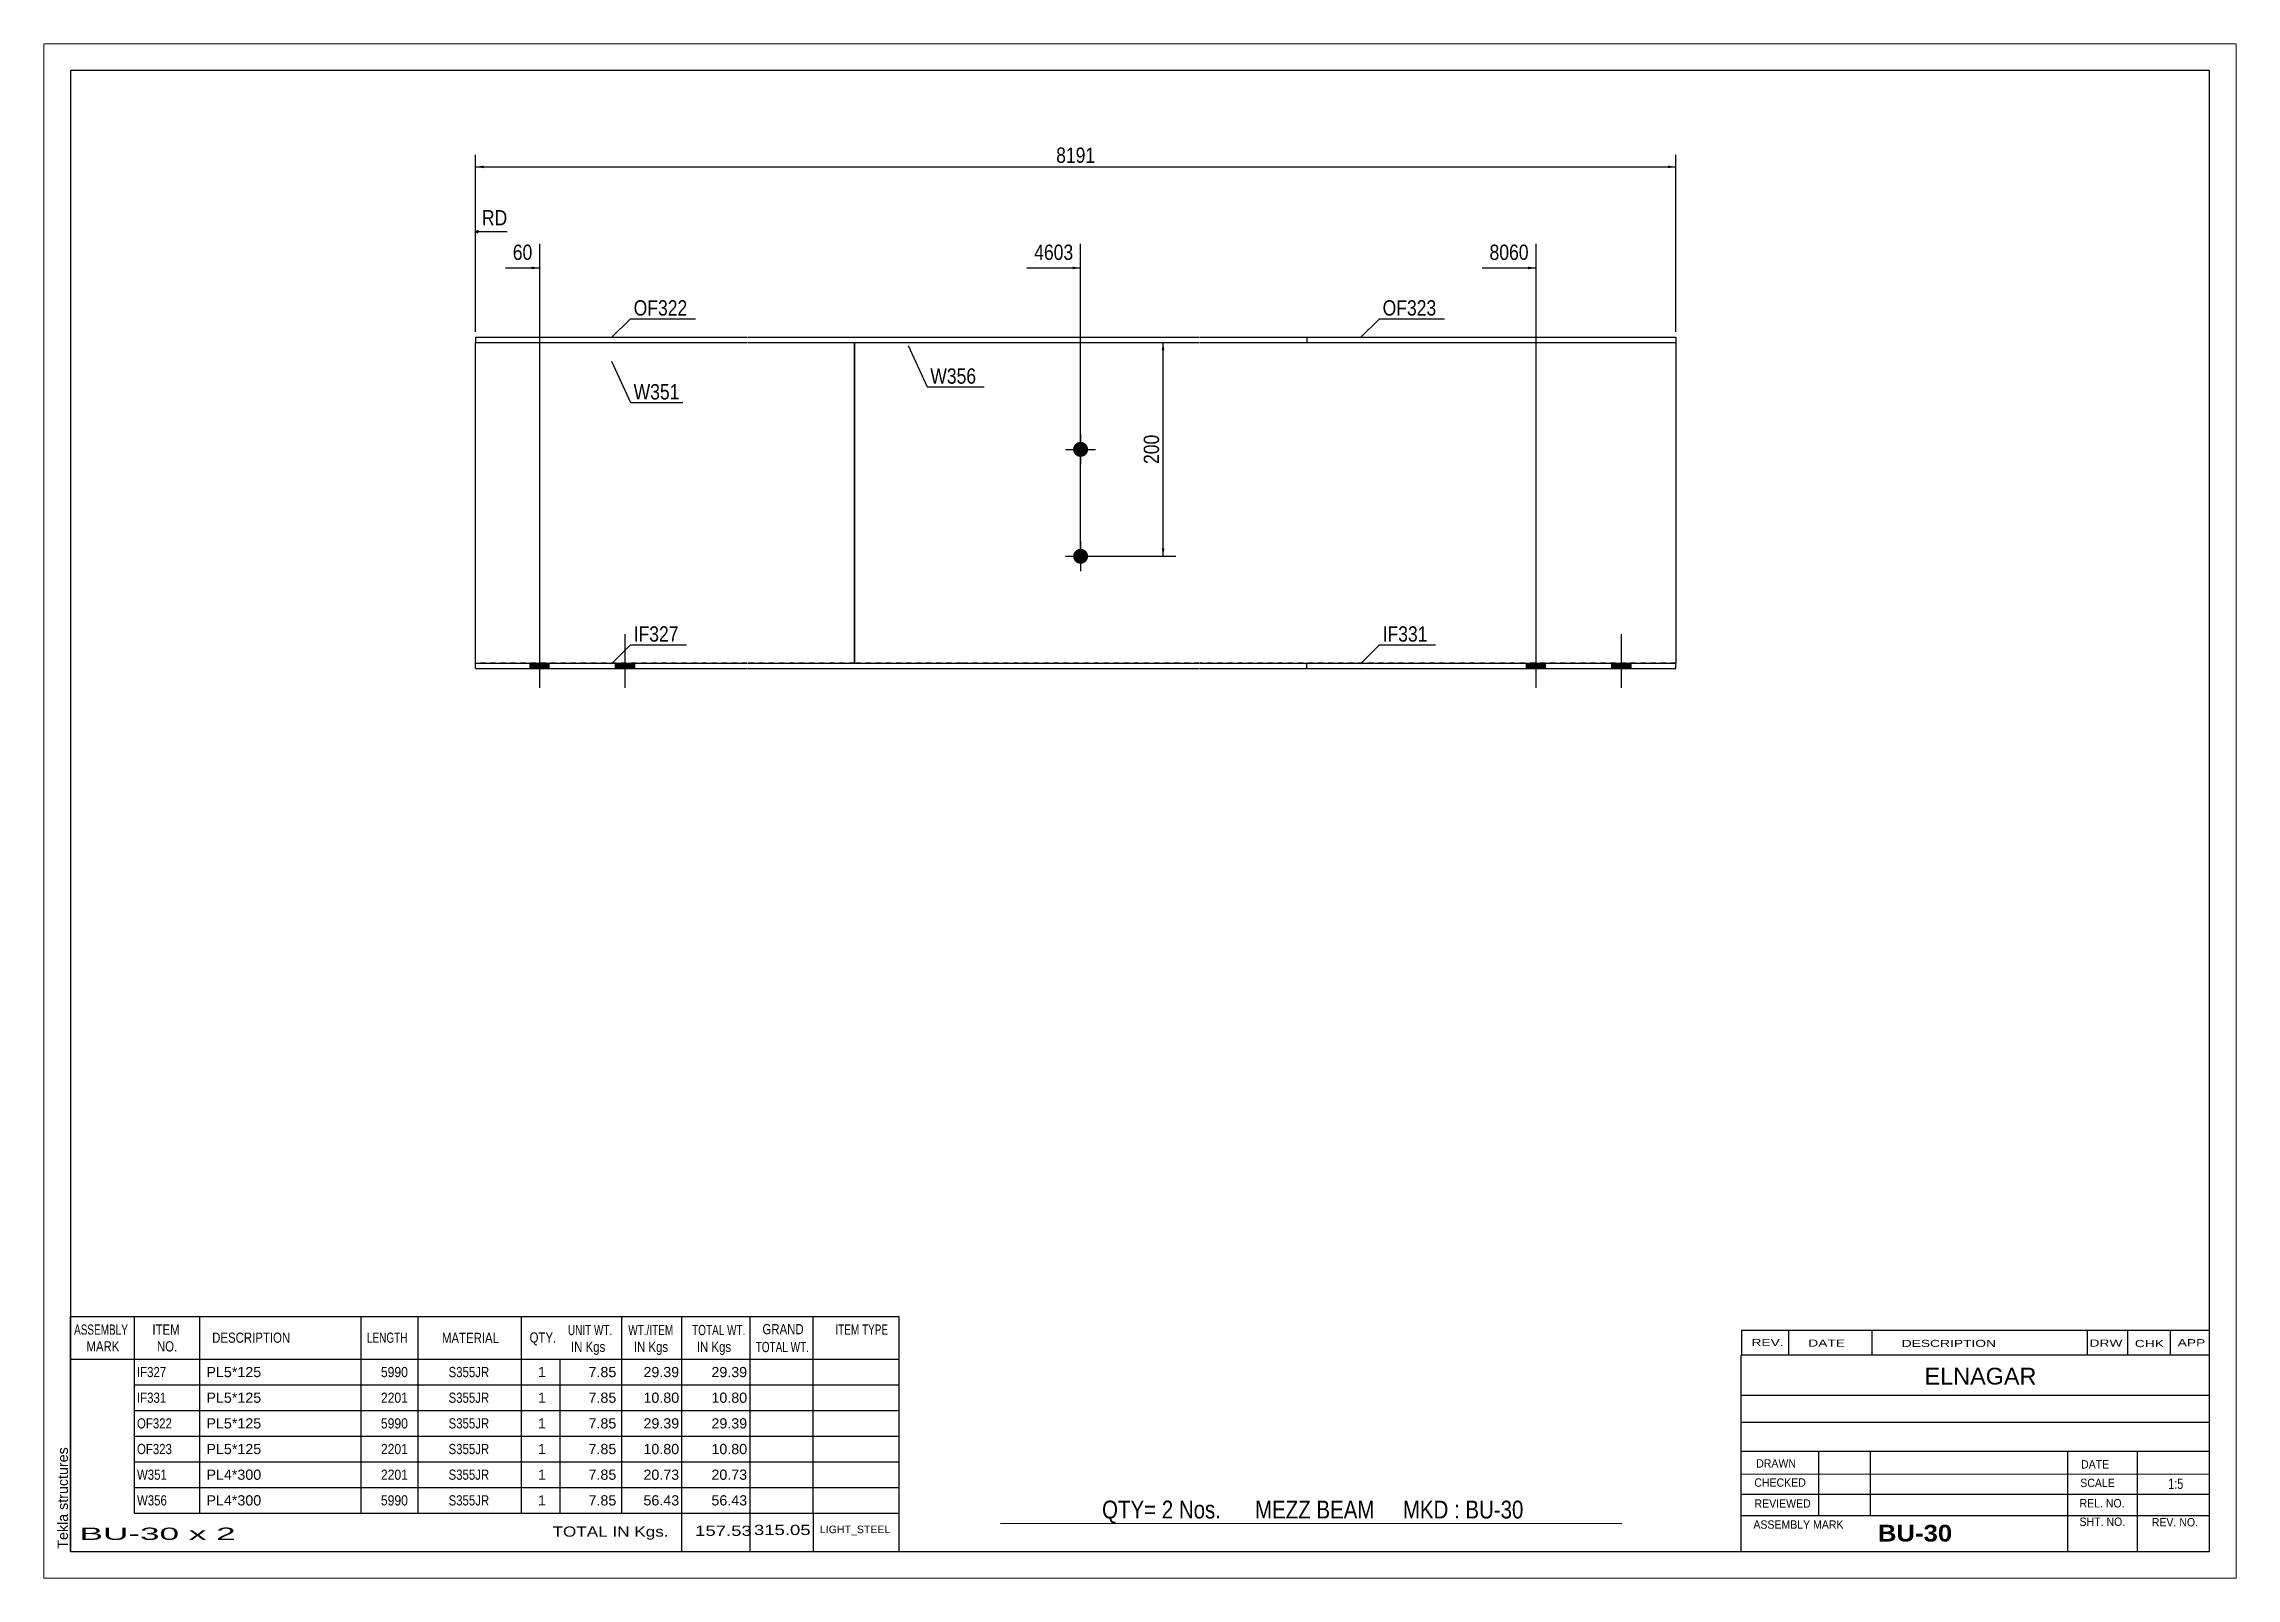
# Paper-space layout 'Layout1' of a CAD drawing. Header units: millimetres. Extents: x 0 to 410, y 0 to 287.
# The model-space entities are those that its viewports show. They can reach past a viewport. Long polylines and large blocks are cut down to what shows.
import ezdxf

# ---------------------------------------------------------------- set-up
doc = ezdxf.new("R2010")
doc.units = ezdxf.units.MM
doc.linetypes.add('DXK_LINE_DOT1', pattern=[1.8814, 0.9407, -0.9407])
doc.layers.add('Viewport layer', color=7, linetype='Continuous', plot=False)
doc.styles.add('Arial', font='ARIAL.TTF', dxfattribs={"height": 0.2})
doc.styles.add('Arial Bold', font='ARIALBD.TTF', dxfattribs={"height": 0.2})
doc.styles.add('Arial Narrow', font='ARIALN.TTF', dxfattribs={"height": 0.2})

# ---------------------------------------------------------------- blocks, each defined once
blk = doc.blocks.new('Unknown-627209956-1211')
at = {"color": 5, "linetype": 'Continuous'}
for p, q in [((324.27, 80.84), (-75.73, 80.84)), ((-75.73, 80.84), (-75.73, -196.16)), ((324.27, -196.16), (324.27, 80.84)), ((-75.73, -196.16), (324.27, -196.16))]:
    blk.add_line(p, q, dxfattribs=at)
at = {"color": 174, "linetype": 'Continuous', "style": 'Arial'}
blk.add_text('Tekla structures', height=1.9102, rotation=90, dxfattribs=at).set_placement((-76.23, -195.66))
blk = doc.blocks.new('Part-627209956-4974 - 1232')
at = {"color": 2, "linetype": 'Continuous'}
for p, q in [((0, -31), (0, -30)), ((0, -30), (50.77, -30)), ((0, -31), (50.77, -31)), ((50.87, -30), (90.87, -30)), ((50.87, -31), (90.87, -31)), ((90.97, -30), (135.36, -30)), ((90.97, -31), (135.36, -31)), ((135.46, -30), (155.46, -30)), ((135.46, -31), (155.46, -31)), ((155.46, -31), (155.46, -30))]:
    blk.add_line(p, q, dxfattribs=at)
blk = doc.blocks.new('Part-627209956-4969 - 1232')
at = {"color": 2, "linetype": 'Continuous'}
for p, q in [((0, 31), (0, 30)), ((0, 31), (50.77, 31)), ((0, 30), (50.77, 30)), ((50.87, 31), (90.87, 31)), ((50.87, 30), (90.87, 30)), ((90.97, 31), (135.36, 31)), ((90.97, 30), (135.36, 30)), ((135.46, 31), (155.46, 31)), ((135.46, 30), (155.46, 30)), ((155.46, 31), (155.46, 30))]:
    blk.add_line(p, q, dxfattribs=at)
blk = doc.blocks.new('Bolt-627209956-4979 - 1232')
at = {"linetype": 'Continuous'}
for points in [[(114.56, 9.98, -1), (111.76, 9.98, -1)], [(114.56, -10.02, -1), (111.76, -10.02, -1)]]:
    blk.add_hatch(color=3, dxfattribs=at).paths.add_polyline_path(points)
at = {"color": 3, "linetype": 'Continuous'}
for p, q in [((113.16, 12.78), (113.16, 7.18)), ((110.36, 9.98), (115.96, 9.98)), ((113.16, -7.22), (113.16, -12.82)), ((110.36, -10.02), (115.96, -10.02))]:
    blk.add_line(p, q, dxfattribs=at)
blk = doc.blocks.new('Part-627209956-4971 - 1232')
at = {"color": 2, "linetype": 'Continuous'}
for p, q in [((155.46, 31), (155.46, 30)), ((155.46, 31), (175.46, 31)), ((155.46, 30), (175.46, 30)), ((175.56, 31), (224.49, 31)), ((175.56, 30), (224.49, 30)), ((224.49, 31), (224.49, 30))]:
    blk.add_line(p, q, dxfattribs=at)
blk = doc.blocks.new('Part-627209956-4973 - 1232')
at = {"color": 2, "linetype": 'Continuous'}
for p, q in [((70.87, -30), (70.87, 30)), ((224.49, 30), (224.49, -30))]:
    blk.add_line(p, q, dxfattribs=at)
at = {"color": 7, "linetype": 'DXK_LINE_DOT1'}
for p, q in [((70.87, 30), (90.87, 30)), ((90.97, 30), (135.36, 30)), ((135.46, 30), (175.46, 30)), ((175.56, 30), (224.49, 30)), ((90.87, -30), (70.87, -30)), ((135.36, -30), (90.97, -30)), ((175.46, -30), (135.46, -30)), ((224.49, -30), (175.56, -30))]:
    blk.add_line(p, q, dxfattribs=at)
blk = doc.blocks.new('Part-627209956-4976 - 1232')
at = {"color": 2, "linetype": 'Continuous'}
for p, q in [((155.46, -31), (155.46, -30)), ((155.46, -30), (175.46, -30)), ((155.46, -31), (175.46, -31)), ((175.56, -30), (224.49, -30)), ((175.56, -31), (224.49, -31)), ((224.49, -31), (224.49, -30))]:
    blk.add_line(p, q, dxfattribs=at)
blk = doc.blocks.new('Part-627209956-4978 - 1232')
at = {"color": 2, "linetype": 'Continuous'}
for p, q in [((0, -30), (0, 30)), ((70.87, 30), (70.87, -30))]:
    blk.add_line(p, q, dxfattribs=at)
at = {"color": 7, "linetype": 'DXK_LINE_DOT1'}
for p, q in [((0, 30), (50.77, 30)), ((50.87, 30), (70.87, 30)), ((50.77, -30), (0, -30)), ((70.87, -30), (50.87, -30))]:
    blk.add_line(p, q, dxfattribs=at)
blk = doc.blocks.new('Bolt-627209956-4980 - 1232')
at = {"linetype": 'Continuous'}
for points in [[(10.2, -31), (13.8, -31), (13.8, -30), (10.2, -30)], [(10.2, -31), (13.8, -31), (13.8, -30), (10.2, -30)], [(26.2, -31), (29.8, -31), (29.8, -30), (26.2, -30)], [(26.2, -31), (29.8, -31), (29.8, -30), (26.2, -30)]]:
    blk.add_hatch(color=3, dxfattribs=at).paths.add_polyline_path(points)
at = {"color": 3, "linetype": 'Continuous'}
for p, q in [((12, -34.6), (12, -24.6)), ((12, -34.6), (12, -24.6)), ((28, -34.6), (28, -24.6)), ((28, -34.6), (28, -24.6)), ((10.2, -31), (10.2, -30)), ((10.2, -31), (10.2, -30)), ((13.8, -31), (13.8, -30)), ((13.8, -31), (13.8, -30)), ((26.2, -31), (26.2, -30)), ((26.2, -31), (26.2, -30)), ((29.8, -31), (29.8, -30)), ((29.8, -31), (29.8, -30))]:
    blk.add_line(p, q, dxfattribs=at)
blk = doc.blocks.new('Bolt-627209956-4982 - 1232')
at = {"linetype": 'Continuous'}
for points in [[(200.13, -30), (196.53, -30), (196.53, -31), (200.13, -31)], [(200.13, -30), (196.53, -30), (196.53, -31), (200.13, -31)], [(216.13, -30), (212.53, -30), (212.53, -31), (216.13, -31)], [(216.13, -30), (212.53, -30), (212.53, -31), (216.13, -31)]]:
    blk.add_hatch(color=3, dxfattribs=at).paths.add_polyline_path(points)
at = {"color": 3, "linetype": 'Continuous'}
for p, q in [((198.33, -34.6), (198.33, -24.6)), ((198.33, -34.6), (198.33, -24.6)), ((214.33, -34.6), (214.33, -24.6)), ((214.33, -34.6), (214.33, -24.6)), ((196.53, -31), (196.53, -30)), ((196.53, -31), (196.53, -30)), ((200.13, -31), (200.13, -30)), ((200.13, -31), (200.13, -30)), ((212.53, -31), (212.53, -30)), ((212.53, -31), (212.53, -30)), ((216.13, -31), (216.13, -30)), ((216.13, -31), (216.13, -30))]:
    blk.add_line(p, q, dxfattribs=at)
blk = doc.blocks.new('StraightDimension-627209956-5349 - 1232')
at = {"linetype": 'Continuous'}
blk.add_hatch(color=7, dxfattribs=at).paths.add_polyline_path([(111.66, 44.17), (113.16, 43.92), (111.66, 43.67)])
at = {"color": 7, "linetype": 'Continuous'}
for p, q in [((113.16, -9.02), (113.16, 48.42)), ((103.1, 43.92), (113.16, 43.92))]:
    blk.add_line(p, q, dxfattribs=at)
at = {"color": 0}
blk.add_wipeout([(112.39, 44.82), (112.39, 49.02), (103.88, 49.02), (103.88, 44.82)], dxfattribs=at)
at = {"color": 3, "style": 'Arial Narrow'}
blk.add_text('4603', height=2.863, dxfattribs=at).set_placement((104.48, 45.42))
blk = doc.blocks.new('StraightDimension-627209956-5254 - 1232')
at = {"linetype": 'Continuous'}
for points in [[(1.5, 62.58), (0, 62.83), (1.5, 63.08)], [(222.99, 63.08), (224.49, 62.83), (222.99, 62.58)]]:
    blk.add_hatch(color=7, dxfattribs=at).paths.add_polyline_path(points)
at = {"color": 7, "linetype": 'Continuous'}
for p, q in [((0, 32), (0, 65.08)), ((0, 62.83), (224.49, 62.83)), ((224.49, 32), (224.49, 65.08))]:
    blk.add_line(p, q, dxfattribs=at)
at = {"color": 0}
blk.add_wipeout([(116.5, 62.98), (116.5, 67.18), (107.99, 67.18), (107.99, 62.98)], dxfattribs=at)
at = {"color": 3, "style": 'Arial Narrow'}
blk.add_text('8191', height=2.863, dxfattribs=at).set_placement((108.59, 63.58))
blk = doc.blocks.new('StraightDimension-627209956-5348 - 1232')
at = {"linetype": 'Continuous'}
blk.add_hatch(color=7, dxfattribs=at).paths.add_polyline_path([(196.83, 44.17), (198.33, 43.92), (196.83, 43.67)])
at = {"color": 7, "linetype": 'Continuous'}
for p, q in [((198.33, -26.3), (198.33, 48.42)), ((188.27, 43.92), (198.33, 43.92))]:
    blk.add_line(p, q, dxfattribs=at)
at = {"color": 0}
blk.add_wipeout([(197.55, 44.82), (197.55, 49.02), (189.04, 49.02), (189.04, 44.82)], dxfattribs=at)
at = {"color": 3, "style": 'Arial Narrow'}
blk.add_text('8060', height=2.863, dxfattribs=at).set_placement((189.64, 45.42))
blk = doc.blocks.new('StraightDimension-627209956-5350 - 1232')
at = {"linetype": 'Continuous'}
blk.add_hatch(color=7, dxfattribs=at).paths.add_polyline_path([(10.5, 44.17), (12, 43.92), (10.5, 43.67)])
at = {"color": 7, "linetype": 'Continuous'}
for p, q in [((12, -26.3), (12, 48.42)), ((5.59, 43.92), (12, 43.92))]:
    blk.add_line(p, q, dxfattribs=at)
at = {"color": 0, "linetype": 'Continuous'}
blk.add_wipeout([(6.53, 51.27), (6.53, 55.47), (0.59, 55.47), (0.59, 51.27)], dxfattribs=at)
at = {"color": 7, "linetype": 'Continuous'}
for p, q in [((0, 32), (0, 55.17)), ((0.5, 50.92), (0, 50.67)), ((0.5, 50.42), (0, 50.67))]:
    blk.add_line(p, q, dxfattribs=at)
at = {"color": 3, "linetype": 'Continuous', "style": 'Arial Narrow'}
blk.add_text('RD', height=2.863, dxfattribs=at).set_placement((1.19, 51.87))
at = {"color": 0}
blk.add_wipeout([(11.22, 44.82), (11.22, 49.02), (6.37, 49.02), (6.37, 44.82)], dxfattribs=at)
at = {"color": 7, "linetype": 'Continuous'}
blk.add_line((5.93, 50.67), (0, 50.67), dxfattribs=at)
at = {"color": 3, "style": 'Arial Narrow'}
blk.add_text('60', height=2.863, dxfattribs=at).set_placement((6.97, 45.42))
blk = doc.blocks.new('StraightDimension-627209956-5382 - 1232')
at = {"linetype": 'Continuous'}
for points in [[(128.33, 28.5), (128.58, 30), (128.83, 28.5)], [(128.83, -8.52), (128.58, -10.02), (128.33, -8.52)]]:
    blk.add_hatch(color=7, dxfattribs=at).paths.add_polyline_path(points)
at = {"color": 7, "linetype": 'Continuous'}
for p, q in [((114.16, 30), (130.98, 30)), ((128.58, -10.02), (128.58, 30)), ((114.16, -10.02), (130.98, -10.02))]:
    blk.add_line(p, q, dxfattribs=at)
at = {"color": 0}
blk.add_wipeout([(128.43, 13.33), (124.23, 13.33), (124.23, 6.65), (128.43, 6.65)], dxfattribs=at)
at = {"color": 3, "style": 'Arial Narrow'}
blk.add_text('200', height=2.863, rotation=90.0002, dxfattribs=at).set_placement((127.83, 7.25))
blk = doc.blocks.new('CBS_BOM-627209956-5421')
at = {"color": 7, "linetype": 'Continuous'}
for p, q in [((-75.76, -160.2), (-75.76, -152.2)), ((-75.76, -152.2), (79.16, -152.2)), ((-63.76, -160.2), (-63.76, -152.2)), ((-51.57, -160.2), (-51.57, -152.2)), ((-21.41, -160.2), (-21.41, -152.2)), ((-10.73, -160.2), (-10.73, -152.2)), ((8.59, -160.2), (8.59, -152.2)), ((27.39, -160.2), (27.39, -152.2)), ((38.6, -160.2), (38.6, -152.2)), ((51.39, -160.2), (51.39, -152.2)), ((63.14, -160.2), (63.14, -152.2)), ((79.16, -152.2), (79.16, -160.19)), ((-75.76, -160.2), (79.16, -160.2)), ((-75.76, -165), (-75.76, -160.2)), ((-63.76, -165), (-63.76, -160.2)), ((-51.57, -165), (-51.57, -160.2)), ((-21.41, -165), (-21.41, -160.2)), ((-10.73, -165), (-10.73, -160.2)), ((8.59, -165), (8.59, -160.2)), ((15.85, -165), (15.85, -160.2)), ((27.39, -165), (27.39, -160.2)), ((38.6, -165), (38.6, -160.2)), ((51.39, -165), (51.39, -160.2)), ((63.15, -165), (63.15, -160.2)), ((79.16, -160.2), (79.16, -165)), ((-75.76, -169.8), (-75.76, -165)), ((-63.76, -165), (79.16, -165)), ((-63.76, -169.8), (-63.76, -165)), ((-51.57, -169.8), (-51.57, -165)), ((-21.41, -169.8), (-21.41, -165)), ((-10.73, -169.8), (-10.73, -165)), ((8.59, -169.8), (8.59, -165)), ((15.85, -169.8), (15.85, -165)), ((27.39, -169.8), (27.39, -165)), ((38.6, -169.8), (38.6, -165)), ((51.39, -169.8), (51.39, -165)), ((63.15, -169.8), (63.15, -165)), ((79.16, -165), (79.16, -169.8)), ((-75.76, -174.6), (-75.76, -169.8)), ((-63.76, -169.8), (79.16, -169.8)), ((-63.76, -174.6), (-63.76, -169.8)), ((-51.57, -174.6), (-51.57, -169.8)), ((-21.41, -174.6), (-21.41, -169.8)), ((-10.73, -174.6), (-10.73, -169.8)), ((8.59, -174.6), (8.59, -169.8)), ((15.85, -174.6), (15.85, -169.8)), ((27.39, -174.6), (27.39, -169.8)), ((38.6, -174.6), (38.6, -169.8)), ((51.39, -174.6), (51.39, -169.8)), ((63.15, -174.6), (63.15, -169.8)), ((79.16, -169.8), (79.16, -174.6)), ((-75.76, -179.4), (-75.76, -174.6)), ((-63.76, -174.6), (79.16, -174.6)), ((-63.76, -179.4), (-63.76, -174.6)), ((-51.57, -179.4), (-51.57, -174.6)), ((-21.41, -179.4), (-21.41, -174.6)), ((-10.73, -179.4), (-10.73, -174.6)), ((8.59, -179.4), (8.59, -174.6)), ((15.85, -179.4), (15.85, -174.6)), ((27.39, -179.4), (27.39, -174.6)), ((38.6, -179.4), (38.6, -174.6)), ((51.39, -179.4), (51.39, -174.6)), ((63.15, -179.4), (63.15, -174.6)), ((79.16, -174.6), (79.16, -179.4)), ((-75.76, -184.2), (-75.76, -179.4)), ((-63.76, -179.4), (79.16, -179.4)), ((-63.76, -184.2), (-63.76, -179.4)), ((-51.57, -184.2), (-51.57, -179.4)), ((-21.41, -184.2), (-21.41, -179.4)), ((-10.73, -184.2), (-10.73, -179.4)), ((8.59, -184.2), (8.59, -179.4)), ((15.85, -184.2), (15.85, -179.4)), ((27.39, -184.2), (27.39, -179.4)), ((38.6, -184.2), (38.6, -179.4)), ((51.39, -184.2), (51.39, -179.4)), ((63.15, -184.2), (63.15, -179.4)), ((79.16, -179.4), (79.16, -184.2)), ((-75.76, -189), (-75.76, -184.2)), ((-63.76, -184.2), (79.16, -184.2)), ((-63.76, -189), (-63.76, -184.2)), ((-51.57, -189), (-51.57, -184.2)), ((-21.41, -189), (-21.41, -184.2)), ((-10.73, -189), (-10.73, -184.2)), ((8.59, -189), (8.59, -184.2)), ((15.85, -189), (15.85, -184.2)), ((27.39, -189), (27.39, -184.2)), ((38.6, -189), (38.6, -184.2)), ((51.39, -189), (51.39, -184.2)), ((63.15, -189), (63.15, -184.2)), ((79.16, -184.2), (79.16, -189)), ((-75.76, -196.2), (-75.76, -189.02)), ((-63.76, -189), (79.16, -189)), ((38.6, -196.2), (38.6, -189.02)), ((51.39, -196.2), (51.39, -189.02)), ((63.19, -196.2), (63.19, -189.02)), ((79.16, -189), (79.16, -196.2)), ((-75.76, -196.2), (79.16, -196.2))]:
    blk.add_line(p, q, dxfattribs=at)
at = {"color": 3, "linetype": 'Continuous', "style": 'Arial'}
for s, height, width, p in [('ASSEMBLY', 1.91, 0.7, (-75.08, -155.62)), ('ITEM', 1.91, 0.8, (-60.43, -155.62)), ('DESCRIPTION', 1.9102, 0.8, (-49.25, -157.13)), ('LENGTH', 1.91, 0.7, (-20.3, -157.13)), ('MATERIAL', 1.91, 0.8, (-6.28, -157.17)), ('QTY.', 1.91, 0.8, (10.11, -157.1)), ('UNIT WT.', 1.91, 0.7, (17.28, -155.7)), ('WT./ITEM', 1.91, 0.7, (28.57, -155.7)), ('TOTAL WT.', 1.91, 0.7, (40.51, -155.7)), ('GRAND', 1.91, 0.8, (53.66, -155.54)), ('ITEM TYPE', 1.91, 0.7, (67.3, -155.62)), ('MARK', 1.91, 0.8, (-72.76, -158.76)), ('NO.', 1.91, 0.8, (-59.58, -158.76)), ('IN Kgs', 1.91, 0.8, (17.86, -158.84)), ('IN Kgs', 1.91, 0.8, (29.61, -158.84)), ('IN Kgs', 1.91, 0.8, (41.4, -158.84)), ('TOTAL WT.', 1.91, 0.7, (52.4, -158.88))]:
    blk.add_text(s, height=height, dxfattribs=dict(at, width=width)).set_placement(p)
at = {"color": 7, "linetype": 'Continuous', "style": 'Arial'}
for s, width, p in [('IF327', 0.8, (-63.31, -163.56)), ('5990', 0.85, (-17.69, -163.56)), ('S355JR', 0.8, (-5.04, -163.56)), ('IF331', 0.8, (-63.31, -168.36)), ('2201', 0.85, (-17.69, -168.36)), ('S355JR', 0.8, (-5.04, -168.36)), ('OF322', 0.8, (-63.31, -173.16)), ('5990', 0.85, (-17.69, -173.16)), ('S355JR', 0.8, (-5.04, -173.16)), ('OF323', 0.8, (-63.31, -177.96)), ('2201', 0.85, (-17.69, -177.96)), ('S355JR', 0.8, (-5.04, -177.96)), ('W351', 0.8, (-63.31, -182.76)), ('2201', 0.85, (-17.69, -182.76)), ('S355JR', 0.8, (-5.04, -182.76)), ('W356', 0.8, (-63.31, -187.56)), ('5990', 0.85, (-17.69, -187.56)), ('S355JR', 0.8, (-5.04, -187.56))]:
    blk.add_text(s, height=1.91, dxfattribs=dict(at, width=width)).set_placement(p)
for s, p in [('PL5*125', (-50.32, -163.56)), ('1', (11.68, -163.56)), ('7.85', (21.14, -163.56)), ('29.39', (31.41, -163.56)), ('29.39', (44.12, -163.56)), ('PL5*125', (-50.32, -168.36)), ('1', (11.68, -168.36)), ('7.85', (21.14, -168.36)), ('10.80', (31.41, -168.36)), ('10.80', (44.12, -168.36)), ('PL5*125', (-50.32, -173.16)), ('1', (11.68, -173.16)), ('7.85', (21.14, -173.16)), ('29.39', (31.41, -173.16)), ('29.39', (44.12, -173.16)), ('PL5*125', (-50.32, -177.96)), ('1', (11.68, -177.96)), ('7.85', (21.14, -177.96)), ('10.80', (31.41, -177.96)), ('10.80', (44.12, -177.96)), ('PL4*300', (-50.32, -182.76)), ('1', (11.68, -182.76)), ('7.85', (21.14, -182.76)), ('20.73', (31.41, -182.76)), ('20.73', (44.12, -182.76)), ('PL4*300', (-50.32, -187.56)), ('1', (11.68, -187.56)), ('7.85', (21.14, -187.56)), ('56.43', (31.41, -187.56)), ('56.43', (44.12, -187.56))]:
    blk.add_text(s, height=1.91, dxfattribs=at).set_placement(p)
at = {"color": 6, "linetype": 'Continuous', "style": 'Arial'}
for s, height, width, p in [('BU-30 x 2', 2.292, 2.05, (-74.04, -194)), ('TOTAL IN Kgs.', 1.9102, 1.2, (14.4, -193.4)), ('157.53', 1.91, 1.3, (41.06, -193.25)), ('315.05', 1.91, 1.3, (52.06, -193.09))]:
    blk.add_text(s, height=height, dxfattribs=dict(at, width=width)).set_placement(p)
blk.add_text('LIGHT_STEEL', height=1.4135, dxfattribs=at).set_placement((64.41, -192.74))
blk = doc.blocks.new('CBS_CALLOFF-627209956-5422')
at = {"color": 7, "linetype": 'Continuous'}
blk.add_line((98.15, -190.9), (214.38, -190.91), dxfattribs=at)
at = {"color": 3, "linetype": 'Continuous', "style": 'Arial Narrow'}
blk.add_text('QTY= 2 Nos.      MEZZ BEAM     MKD : BU-30', height=3.3405, dxfattribs=at).set_placement((117.18, -190))
blk = doc.blocks.new('CBS_NAME_BLOG-627209956-5423')
at = {"color": 7, "linetype": 'Continuous'}
for p, q in [((236.68, -196.12), (236.67, -159.42)), ((236.68, -159.41), (324.19, -159.41)), ((236.68, -166.95), (324.2, -166.95)), ((236.75, -172), (324.27, -172)), ((236.68, -177.38), (324.19, -177.38)), ((251.2, -189.48), (251.2, -177.38)), ((260.88, -189.46), (260.88, -177.39)), ((297.8, -196.12), (297.8, -177.39)), ((310.85, -196.12), (310.85, -177.38)), ((236.68, -181.68), (324.27, -181.66)), ((236.68, -185.42), (324.19, -185.42)), ((236.68, -189.47), (324.19, -189.47)), ((236.68, -196.16), (324.27, -196.16))]:
    blk.add_line(p, q, dxfattribs=at)
at = {"color": 3, "linetype": 'Continuous', "style": 'Arial'}
blk.add_text('ELNAGAR', height=3.133, dxfattribs=at).set_placement((271, -164.94))
at = {"color": 3, "linetype": 'Continuous'}
for s, height, style, width, p in [('DRAWN', 1.566, 'Arial', 0.9, (239.51, -180.48)), ('DATE', 1.566, 'Arial', 0.9, (300.27, -180.65)), ('CHECKED', 1.566, 'Arial', 0.9, (239.16, -184.06)), ('SCALE', 1.566, 'Arial', 0.9, (300.12, -184.12)), ('1:5', 1.957, 'Arial Narrow', 0.9, (316.57, -184.48)), ('REVIEWED', 1.566, 'Arial', 0.9, (239.2, -187.98)), ('REL. NO.', 1.566, 'Arial', 0.9, (299.98, -187.93)), ('ASSEMBLY MARK', 1.5663, 'Arial', 0.9, (238.98, -191.91)), ('BU-30', 3.131, 'Arial Bold', 1.1, (262.26, -194.31)), ('SHT. NO.', 1.566, 'Arial', 0.9, (299.98, -191.39)), ('REV. NO.', 1.566, 'Arial', 0.9, (313.5, -191.48))]:
    blk.add_text(s, height=height, dxfattribs=dict(at, style=style, width=width)).set_placement(p)
blk = doc.blocks.new('CBS_REVISION-627209956-5424')
at = {"color": 7, "linetype": 'Continuous'}
for p, q in [((236.76, -154.78), (324.26, -154.78)), ((236.76, -154.78), (236.76, -159.41)), ((245.56, -154.78), (245.56, -159.41)), ((261.15, -154.78), (261.15, -159.35)), ((301.41, -154.78), (301.41, -159.41)), ((308.95, -154.78), (308.95, -159.41)), ((316.9, -154.78), (316.9, -159.41)), ((236.76, -159.41), (324.26, -159.41))]:
    blk.add_line(p, q, dxfattribs=at)
at = {"color": 7, "style": 'Arial Narrow', "width": 1.7}
for s, height, p in [('REV.', 1.326, (238.62, -157.74)), ('DATE', 1.326, (249.24, -157.85)), ('DESCRIPTION', 1.3257, (266.72, -157.91)), ('DRW', 1.326, (301.84, -157.85)), ('CHK', 1.326, (310.32, -157.94)), ('APP', 1.326, (318.33, -157.78))]:
    blk.add_text(s, height=height, dxfattribs=at).set_placement(p)
blk = doc.blocks.new('Mark-627209956-5398 - 1232')
at = {"color": 0}
blk.add_wipeout([(179.69, 35.02), (179.69, 38.02), (169.64, 38.02), (169.64, 35.02)], dxfattribs=at)
blk.add_wipeout([(179.69, 35.02), (179.69, 38.02), (169.64, 38.02), (169.64, 35.02)], dxfattribs=at)
at = {"color": 7, "linetype": 'Continuous'}
for p, q in [((165.51, 30.88), (169.04, 34.42)), ((169.04, 34.42), (181.19, 34.42))]:
    blk.add_line(p, q, dxfattribs=at)
at = {"color": 3, "style": 'Arial Narrow'}
blk.add_text('OF323', height=2.863, dxfattribs=at).set_placement((169.64, 35.02))
blk = doc.blocks.new('Mark-627209956-5410 - 1232')
at = {"color": 0}
blk.add_wipeout([(38.16, 19.32), (38.16, 22.32), (29.57, 22.32), (29.57, 19.32)], dxfattribs=at)
blk.add_wipeout([(38.16, 19.32), (38.16, 22.32), (29.57, 22.32), (29.57, 19.32)], dxfattribs=at)
at = {"color": 7, "linetype": 'Continuous'}
for p, q in [((25.43, 26.46), (28.97, 18.72)), ((28.97, 18.72), (38.76, 18.72))]:
    blk.add_line(p, q, dxfattribs=at)
at = {"color": 3, "style": 'Arial Narrow'}
blk.add_text('W351', height=2.863, dxfattribs=at).set_placement((29.57, 19.32))
blk = doc.blocks.new('Mark-627209956-5395 - 1232')
at = {"color": 0}
blk.add_wipeout([(39.62, 35.02), (39.62, 38.02), (29.57, 38.02), (29.57, 35.02)], dxfattribs=at)
blk.add_wipeout([(39.62, 35.02), (39.62, 38.02), (29.57, 38.02), (29.57, 35.02)], dxfattribs=at)
at = {"color": 7, "linetype": 'Continuous'}
for p, q in [((25.43, 30.88), (28.97, 34.42)), ((28.97, 34.42), (41.12, 34.42))]:
    blk.add_line(p, q, dxfattribs=at)
at = {"color": 3, "style": 'Arial Narrow'}
blk.add_text('OF322', height=2.863, dxfattribs=at).set_placement((29.57, 35.02))
blk = doc.blocks.new('Mark-627209956-5401 - 1232')
at = {"color": 0}
blk.add_wipeout([(93.64, 22.27), (93.64, 25.27), (85.05, 25.27), (85.05, 22.27)], dxfattribs=at)
blk.add_wipeout([(93.64, 22.27), (93.64, 25.27), (85.05, 25.27), (85.05, 22.27)], dxfattribs=at)
at = {"color": 7, "linetype": 'Continuous'}
for p, q in [((80.92, 29.41), (84.45, 21.67)), ((84.45, 21.67), (95.14, 21.67))]:
    blk.add_line(p, q, dxfattribs=at)
at = {"color": 3, "style": 'Arial Narrow'}
blk.add_text('W356', height=2.863, dxfattribs=at).set_placement((85.05, 22.27))
blk = doc.blocks.new('Mark-627209956-5404 - 1232')
at = {"color": 0}
blk.add_wipeout([(37.97, -25.98), (37.97, -22.98), (29.57, -22.98), (29.57, -25.98)], dxfattribs=at)
blk.add_wipeout([(37.97, -25.98), (37.97, -22.98), (29.57, -22.98), (29.57, -25.98)], dxfattribs=at)
at = {"color": 7, "linetype": 'Continuous'}
for p, q in [((25.43, -30.12), (28.97, -26.58)), ((28.97, -26.58), (39.47, -26.58))]:
    blk.add_line(p, q, dxfattribs=at)
at = {"color": 3, "style": 'Arial Narrow'}
blk.add_text('IF327', height=2.863, dxfattribs=at).set_placement((29.57, -25.98))
blk = doc.blocks.new('Mark-627209956-5407 - 1232')
at = {"color": 0}
blk.add_wipeout([(178.05, -25.98), (178.05, -22.98), (169.64, -22.98), (169.64, -25.98)], dxfattribs=at)
blk.add_wipeout([(178.05, -25.98), (178.05, -22.98), (169.64, -22.98), (169.64, -25.98)], dxfattribs=at)
at = {"color": 7, "linetype": 'Continuous'}
for p, q in [((165.51, -30.12), (169.04, -26.58)), ((169.04, -26.58), (179.55, -26.58))]:
    blk.add_line(p, q, dxfattribs=at)
at = {"color": 3, "style": 'Arial Narrow'}
blk.add_text('IF331', height=2.863, dxfattribs=at).set_placement((169.64, -25.98))

msp = doc.modelspace()

# ---------------------------------------------------------------- block references
for name in ['Unknown-627209956-1211', 'Part-627209956-4969 - 1232', 'Part-627209956-4978 - 1232', 'Part-627209956-4973 - 1232', 'Part-627209956-4971 - 1232', 'Bolt-627209956-4979 - 1232', 'Bolt-627209956-4980 - 1232', 'Bolt-627209956-4982 - 1232', 'Part-627209956-4974 - 1232', 'Part-627209956-4976 - 1232', 'CBS_BOM-627209956-5421', 'CBS_REVISION-627209956-5424', 'CBS_NAME_BLOG-627209956-5423', 'CBS_CALLOFF-627209956-5422']:
    msp.add_blockref(name, (0, 0))

# ---------------------------------------------------------------- next in the draw order: block references
for name in ['StraightDimension-627209956-5349 - 1232', 'Mark-627209956-5401 - 1232', 'Mark-627209956-5410 - 1232', 'Mark-627209956-5404 - 1232', 'Mark-627209956-5407 - 1232']:
    msp.add_blockref(name, (0, 0))

# ---------------------------------------------------------------- next in the draw order: block references
msp.add_blockref('StraightDimension-627209956-5254 - 1232', (0, 0))

# ---------------------------------------------------------------- next in the draw order: block references
for name in ['StraightDimension-627209956-5350 - 1232', 'StraightDimension-627209956-5348 - 1232', 'Mark-627209956-5395 - 1232', 'Mark-627209956-5398 - 1232', 'StraightDimension-627209956-5382 - 1232']:
    msp.add_blockref(name, (0, 0))

psp = doc.layouts.get("Layout1")

# ---------------------------------------------------------------- viewports
at = {"layer": 'Viewport layer', "view_target_point": (124.27, -57.66)}
psp.add_viewport(center=(205, 143.5), size=(410, 287), view_center_point=(0, 0), view_height=287, dxfattribs=at)

doc.saveas('drawing.dxf')
